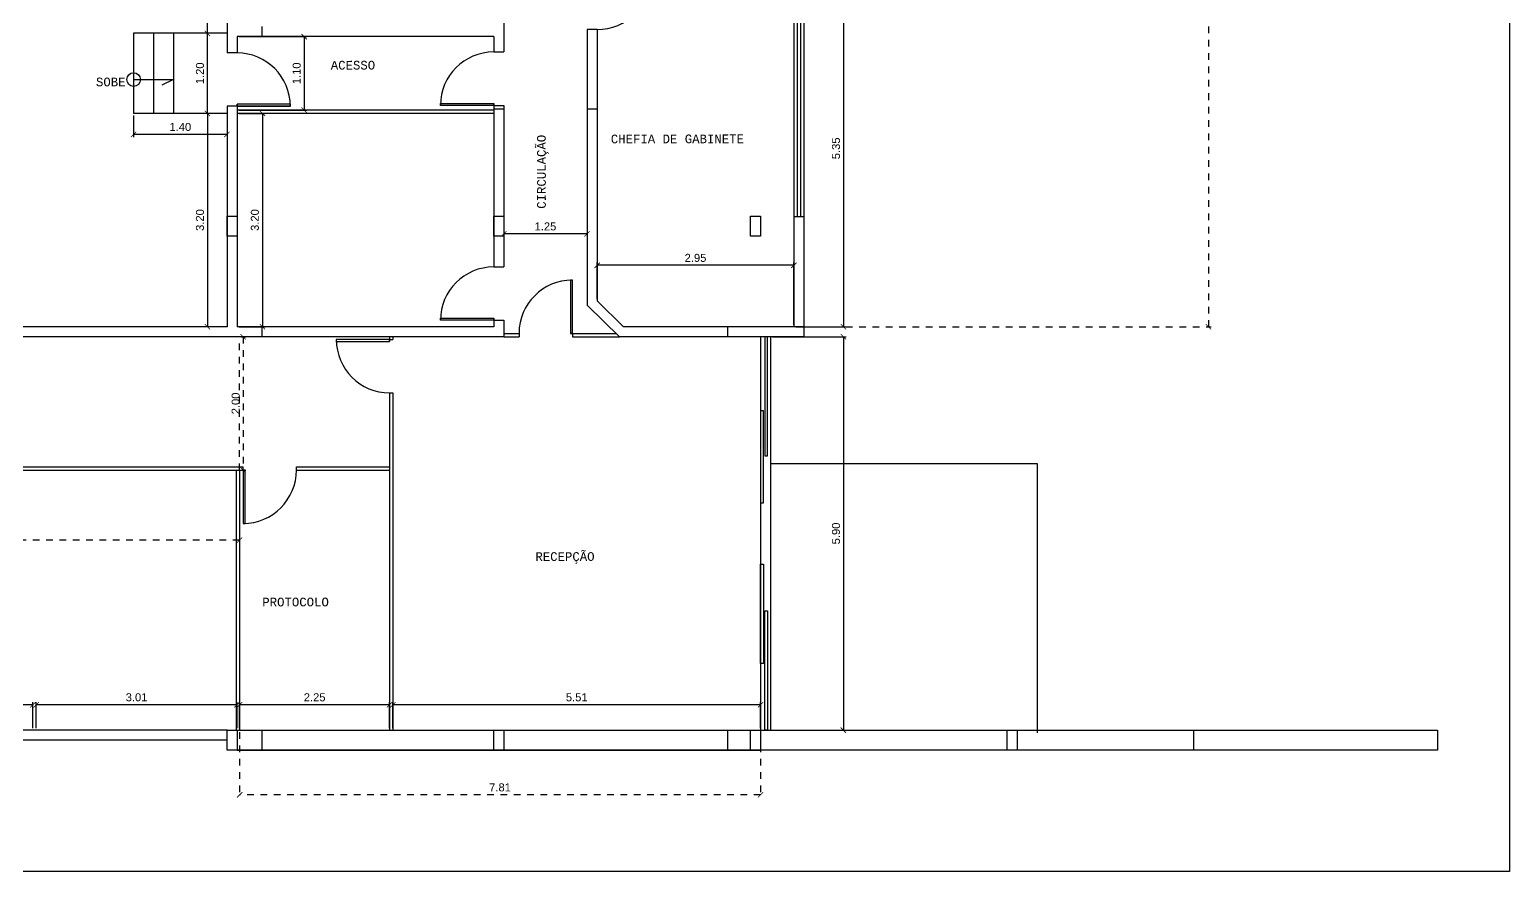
# Model space of a CAD drawing. Header units: millimetres. Extents: x 1209.1 to 1255.1, y 952.5 to 977.9.
# Drawn here: x 1232.86 to 1255.05, y 952.5 to 965.12 of the extents above; entities that cross this region are included whole.
import ezdxf

# ---------------------------------------------------------------- set-up
doc = ezdxf.new("R2010")
doc.units = ezdxf.units.MM
doc.header["$LTSCALE"] = 0.05
doc.linetypes.add('HIDDEN', pattern=[9.525, 6.35, -3.175])
doc.layers.add('01', color=1, linetype='Continuous')
doc.layers.add('TEXTO 2', color=2, linetype='Continuous')
doc.styles.get("Standard").update_dxf_attribs({"font": 'arial.ttf'})
doc.dimstyles.new('1_50', dxfattribs={"dimtxt": 0.12, "dimasz": 0.08, "dimexe": 0.04, "dimexo": 0.03, "dimgap": 0.05, "dimtad": 1, "dimzin": 4, "dimdsep": 46, "dimtxsty": 'Standard', "dimblk": 'ARCHTICK', "dimcen": 0.1, "dimclrd": 1, "dimclre": 1, "dimclrt": 2, "dimadec": 0, "dimazin": 0, "dimtfac": 1, "dimtix": 1, "dimtmove": 0, "dimatfit": 3, "dimldrblk": 'ARCHTICK', "dimfxl": 0.04, "dimtolj": 1, "dimtzin": 0, "dimarcsym": 0})
pattern_1 = [(0, (0, 0), (0, 6.985), [5.08, -1.905]), (90, (0, 0), (-6.985, 4e-16), [5.08, -1.905])]

# ---------------------------------------------------------------- blocks, each defined once
blk = doc.blocks.new('_ArchTick')
at = {"color": 0, "linetype": 'ByBlock', "const_width": 0.15}
blk.add_lwpolyline([(-0.5, -0.5), (0.5, 0.5)], dxfattribs=at)
blk = doc.blocks.new('*D25')
at = {"layer": '01', "color": 1, "linetype": 'Continuous', "lineweight": -2, "ltscale": 0.5, "transparency": 16777216}
for p, q in [((1244.353, 966.018), (1245.106, 966.018)), ((1245.066, 966.018), (1245.066, 960.668)), ((1244.353, 960.668), (1245.106, 960.668))]:
    blk.add_line(p, q, dxfattribs=at)
at = {"layer": 'DEFPOINTS', "color": 0, "linetype": 'Continuous', "ltscale": 0.5, "transparency": 16777216}
for p in [(1244.323, 966.018), (1244.323, 960.668), (1245.066, 960.668)]:
    blk.add_point(p, dxfattribs=at)
at = {"layer": '01', "color": 1, "linetype": 'Continuous', "lineweight": -2, "ltscale": 0.5, "transparency": 16777216, "xscale": 0.08, "yscale": 0.08, "zscale": 0.08}
for p, rotation in [((1245.066, 966.018), 90), ((1245.066, 960.668), 270)]:
    blk.add_blockref('_ArchTick', p, dxfattribs=dict(at, rotation=rotation))
at = {"layer": '01', "color": 2, "linetype": 'Continuous', "ltscale": 0.5, "transparency": 16777216, "insert": (1244.955, 963.343), "char_height": 0.12, "attachment_point": 5, "rotation": 90}
blk.add_mtext('\\A1;5.35', dxfattribs=at)
blk = doc.blocks.new('*D26')
at = {"layer": '01', "color": 1, "linetype": 'Continuous', "lineweight": -2, "ltscale": 0.5, "transparency": 16777216}
for p, q in [((1244.003, 960.518), (1245.106, 960.518)), ((1245.066, 960.518), (1245.066, 954.618)), ((1244.003, 954.618), (1245.106, 954.618))]:
    blk.add_line(p, q, dxfattribs=at)
at = {"layer": 'DEFPOINTS', "color": 0, "linetype": 'Continuous', "ltscale": 0.5, "transparency": 16777216}
for p in [(1243.973, 960.518), (1243.973, 954.618), (1245.066, 954.618)]:
    blk.add_point(p, dxfattribs=at)
at = {"layer": '01', "color": 1, "linetype": 'Continuous', "lineweight": -2, "ltscale": 0.5, "transparency": 16777216, "xscale": 0.08, "yscale": 0.08, "zscale": 0.08}
for p, rotation in [((1245.066, 960.518), 90), ((1245.066, 954.618), 270)]:
    blk.add_blockref('_ArchTick', p, dxfattribs=dict(at, rotation=rotation))
at = {"layer": '01', "color": 2, "linetype": 'Continuous', "ltscale": 0.5, "transparency": 16777216, "insert": (1244.955, 957.568), "char_height": 0.12, "attachment_point": 5, "rotation": 90}
blk.add_mtext('\\A1;5.90', dxfattribs=at)
blk = doc.blocks.new('*D27')
at = {"color": 1, "lineweight": -2, "transparency": 16777216}
for p, q in [((1241.373, 961.087), (1241.373, 961.629)), ((1244.323, 961.589), (1241.373, 961.589)), ((1244.323, 960.698), (1244.323, 961.629))]:
    blk.add_line(p, q, dxfattribs=at)
at = {"layer": 'DEFPOINTS', "color": 0, "transparency": 16777216}
for p in [(1241.373, 961.589), (1241.373, 961.057), (1244.323, 960.668)]:
    blk.add_point(p, dxfattribs=at)
at = {"color": 1, "lineweight": -2, "transparency": 16777216, "xscale": 0.08, "yscale": 0.08, "zscale": 0.08, "rotation": 180}
blk.add_blockref('_ArchTick', (1241.373, 961.589), dxfattribs=at)
at = {"color": 1, "lineweight": -2, "transparency": 16777216, "xscale": 0.08, "yscale": 0.08, "zscale": 0.08}
blk.add_blockref('_ArchTick', (1244.323, 961.589), dxfattribs=at)
at = {"color": 2, "transparency": 16777216, "insert": (1242.848, 961.7), "char_height": 0.12, "attachment_point": 5}
blk.add_mtext('\\A1;2.95', dxfattribs=at)
blk = doc.blocks.new('*D28')
at = {"color": 1, "lineweight": -2, "transparency": 16777216}
for p, q in [((1239.973, 963.029), (1239.973, 962.021)), ((1241.223, 963.029), (1241.223, 962.021)), ((1241.223, 962.061), (1239.973, 962.061))]:
    blk.add_line(p, q, dxfattribs=at)
at = {"layer": 'DEFPOINTS', "color": 0, "transparency": 16777216}
for p in [(1239.973, 963.059), (1241.223, 963.059), (1239.973, 962.061)]:
    blk.add_point(p, dxfattribs=at)
at = {"color": 1, "lineweight": -2, "transparency": 16777216, "xscale": 0.08, "yscale": 0.08, "zscale": 0.08, "rotation": 180}
blk.add_blockref('_ArchTick', (1239.973, 962.061), dxfattribs=at)
at = {"color": 1, "lineweight": -2, "transparency": 16777216, "xscale": 0.08, "yscale": 0.08, "zscale": 0.08}
blk.add_blockref('_ArchTick', (1241.223, 962.061), dxfattribs=at)
at = {"color": 2, "transparency": 16777216, "insert": (1240.598, 962.172), "char_height": 0.12, "attachment_point": 5}
blk.add_mtext('\\A1;1.25', dxfattribs=at)
blk = doc.blocks.new('*D29')
at = {"color": 1, "lineweight": -2, "transparency": 16777216}
for p, q in [((1236.003, 963.868), (1236.393, 963.868)), ((1236.353, 963.868), (1236.353, 960.668)), ((1236.003, 960.668), (1236.393, 960.668))]:
    blk.add_line(p, q, dxfattribs=at)
at = {"layer": 'DEFPOINTS', "color": 0, "transparency": 16777216}
for p in [(1235.973, 963.868), (1235.973, 960.668), (1236.353, 960.668)]:
    blk.add_point(p, dxfattribs=at)
at = {"color": 1, "lineweight": -2, "transparency": 16777216, "xscale": 0.08, "yscale": 0.08, "zscale": 0.08}
for p, rotation in [((1236.353, 963.868), 90), ((1236.353, 960.668), 270)]:
    blk.add_blockref('_ArchTick', p, dxfattribs=dict(at, rotation=rotation))
at = {"color": 2, "transparency": 16777216, "insert": (1236.241, 962.268), "char_height": 0.12, "attachment_point": 5, "rotation": 90}
blk.add_mtext('\\A1;3.20', dxfattribs=at)
blk = doc.blocks.new('*D30')
at = {"color": 1, "lineweight": -2, "transparency": 16777216}
for p, q in [((1236.003, 965.018), (1237.019, 965.018)), ((1236.979, 965.018), (1236.979, 963.918)), ((1236.003, 963.918), (1237.019, 963.918))]:
    blk.add_line(p, q, dxfattribs=at)
at = {"layer": 'DEFPOINTS', "color": 0, "transparency": 16777216}
for p in [(1235.973, 965.018), (1235.973, 963.918), (1236.979, 963.918)]:
    blk.add_point(p, dxfattribs=at)
at = {"color": 1, "lineweight": -2, "transparency": 16777216, "xscale": 0.08, "yscale": 0.08, "zscale": 0.08}
for p, rotation in [((1236.979, 965.018), 90), ((1236.979, 963.918), 270)]:
    blk.add_blockref('_ArchTick', p, dxfattribs=dict(at, rotation=rotation))
at = {"color": 2, "transparency": 16777216, "insert": (1236.868, 964.468), "char_height": 0.12, "attachment_point": 5, "rotation": 90}
blk.add_mtext('\\A1;1.10', dxfattribs=at)
blk = doc.blocks.new('*D34')
at = {"color": 1, "lineweight": -2, "transparency": 16777216}
for p, q in [((1235.793, 963.868), (1235.489, 963.868)), ((1235.529, 963.868), (1235.529, 960.668)), ((1235.793, 960.668), (1235.489, 960.668))]:
    blk.add_line(p, q, dxfattribs=at)
at = {"layer": 'DEFPOINTS', "color": 0, "transparency": 16777216}
for p in [(1235.823, 963.868), (1235.529, 960.668), (1235.823, 960.668)]:
    blk.add_point(p, dxfattribs=at)
at = {"color": 1, "lineweight": -2, "transparency": 16777216, "xscale": 0.08, "yscale": 0.08, "zscale": 0.08}
for p, rotation in [((1235.529, 963.868), 90), ((1235.529, 960.668), 270)]:
    blk.add_blockref('_ArchTick', p, dxfattribs=dict(at, rotation=rotation))
at = {"color": 2, "transparency": 16777216, "insert": (1235.418, 962.268), "char_height": 0.12, "attachment_point": 5, "rotation": 90}
blk.add_mtext('\\A1;3.20', dxfattribs=at)
blk = doc.blocks.new('*D40')
at = {"color": 1, "lineweight": -2, "transparency": 16777216}
for p, q in [((1236.049, 960.518), (1229.427, 960.518)), ((1229.467, 960.518), (1229.467, 958.668)), ((1230.393, 958.668), (1229.427, 958.668))]:
    blk.add_line(p, q, dxfattribs=at)
at = {"layer": 'DEFPOINTS', "color": 0, "transparency": 16777216}
for p in [(1236.079, 960.518), (1229.467, 958.668), (1230.423, 958.668)]:
    blk.add_point(p, dxfattribs=at)
at = {"color": 1, "lineweight": -2, "transparency": 16777216, "xscale": 0.08, "yscale": 0.08, "zscale": 0.08}
for p, rotation in [((1229.467, 960.518), 90), ((1229.467, 958.668), 270)]:
    blk.add_blockref('_ArchTick', p, dxfattribs=dict(at, rotation=rotation))
at = {"color": 2, "transparency": 16777216, "insert": (1229.356, 959.593), "char_height": 0.12, "attachment_point": 5, "rotation": 90}
blk.add_mtext('\\A1;1.85', dxfattribs=at)
blk = doc.blocks.new('*D41')
at = {"color": 1, "lineweight": -2, "transparency": 16777216}
for p, q in [((1238.312, 954.648), (1238.312, 955.04)), ((1243.823, 954.648), (1243.823, 955.04)), ((1243.823, 955), (1238.312, 955))]:
    blk.add_line(p, q, dxfattribs=at)
at = {"layer": 'DEFPOINTS', "color": 0, "transparency": 16777216}
for p in [(1238.312, 955), (1238.312, 954.618), (1243.823, 954.618)]:
    blk.add_point(p, dxfattribs=at)
at = {"color": 1, "lineweight": -2, "transparency": 16777216, "xscale": 0.08, "yscale": 0.08, "zscale": 0.08, "rotation": 180}
blk.add_blockref('_ArchTick', (1238.312, 955), dxfattribs=at)
at = {"color": 1, "lineweight": -2, "transparency": 16777216, "xscale": 0.08, "yscale": 0.08, "zscale": 0.08}
blk.add_blockref('_ArchTick', (1243.823, 955), dxfattribs=at)
at = {"color": 2, "transparency": 16777216, "insert": (1241.067, 955.111), "char_height": 0.12, "attachment_point": 5}
blk.add_mtext('\\A1;5.51', dxfattribs=at)
blk = doc.blocks.new('*D42')
at = {"color": 1, "lineweight": -2, "transparency": 16777216}
for p, q in [((1236.012, 954.648), (1236.012, 955.04)), ((1238.262, 954.648), (1238.262, 955.04)), ((1238.262, 955), (1236.012, 955))]:
    blk.add_line(p, q, dxfattribs=at)
at = {"layer": 'DEFPOINTS', "color": 0, "transparency": 16777216}
for p in [(1236.012, 955), (1236.012, 954.618), (1238.262, 954.618)]:
    blk.add_point(p, dxfattribs=at)
at = {"color": 1, "lineweight": -2, "transparency": 16777216, "xscale": 0.08, "yscale": 0.08, "zscale": 0.08, "rotation": 180}
blk.add_blockref('_ArchTick', (1236.012, 955), dxfattribs=at)
at = {"color": 1, "lineweight": -2, "transparency": 16777216, "xscale": 0.08, "yscale": 0.08, "zscale": 0.08}
blk.add_blockref('_ArchTick', (1238.262, 955), dxfattribs=at)
at = {"color": 2, "transparency": 16777216, "insert": (1237.137, 955.111), "char_height": 0.12, "attachment_point": 5}
blk.add_mtext('\\A1;2.25', dxfattribs=at)
blk = doc.blocks.new('*D43')
at = {"color": 1, "lineweight": -2, "transparency": 16777216}
for p, q in [((1232.962, 954.648), (1232.962, 955.04)), ((1235.973, 954.648), (1235.973, 955.04)), ((1235.973, 955), (1232.962, 955))]:
    blk.add_line(p, q, dxfattribs=at)
at = {"layer": 'DEFPOINTS', "color": 0, "transparency": 16777216}
for p in [(1232.962, 955), (1232.962, 954.618), (1235.973, 954.618)]:
    blk.add_point(p, dxfattribs=at)
at = {"color": 1, "lineweight": -2, "transparency": 16777216, "xscale": 0.08, "yscale": 0.08, "zscale": 0.08, "rotation": 180}
blk.add_blockref('_ArchTick', (1232.962, 955), dxfattribs=at)
at = {"color": 1, "lineweight": -2, "transparency": 16777216, "xscale": 0.08, "yscale": 0.08, "zscale": 0.08}
blk.add_blockref('_ArchTick', (1235.973, 955), dxfattribs=at)
at = {"color": 2, "transparency": 16777216, "insert": (1234.467, 955.111), "char_height": 0.12, "attachment_point": 5}
blk.add_mtext('\\A1;3.01', dxfattribs=at)
blk = doc.blocks.new('*D44')
at = {"color": 1, "lineweight": -2, "transparency": 16777216}
for p, q in [((1227.873, 954.648), (1227.873, 955.04)), ((1232.912, 954.648), (1232.912, 955.04)), ((1232.912, 955), (1227.873, 955))]:
    blk.add_line(p, q, dxfattribs=at)
at = {"layer": 'DEFPOINTS', "color": 0, "transparency": 16777216}
for p in [(1227.873, 955), (1227.873, 954.618), (1232.912, 954.618)]:
    blk.add_point(p, dxfattribs=at)
at = {"color": 1, "lineweight": -2, "transparency": 16777216, "xscale": 0.08, "yscale": 0.08, "zscale": 0.08, "rotation": 180}
blk.add_blockref('_ArchTick', (1227.873, 955), dxfattribs=at)
at = {"color": 1, "lineweight": -2, "transparency": 16777216, "xscale": 0.08, "yscale": 0.08, "zscale": 0.08}
blk.add_blockref('_ArchTick', (1232.912, 955), dxfattribs=at)
at = {"color": 2, "transparency": 16777216, "insert": (1230.392, 955.111), "char_height": 0.12, "attachment_point": 5}
blk.add_mtext('\\A1;5.04', dxfattribs=at)
blk = doc.blocks.new('*D66')
at = {"color": 1, "lineweight": -2, "transparency": 16777216}
for p, q in [((1235.793, 965.068), (1235.489, 965.068)), ((1235.529, 963.868), (1235.529, 965.068)), ((1235.793, 963.868), (1235.489, 963.868))]:
    blk.add_line(p, q, dxfattribs=at)
at = {"layer": 'DEFPOINTS', "color": 0, "transparency": 16777216}
for p in [(1235.529, 965.068), (1235.823, 965.068), (1235.823, 963.868)]:
    blk.add_point(p, dxfattribs=at)
at = {"color": 1, "lineweight": -2, "transparency": 16777216, "xscale": 0.08, "yscale": 0.08, "zscale": 0.08}
for p, rotation in [((1235.529, 965.068), 90), ((1235.529, 963.868), 270)]:
    blk.add_blockref('_ArchTick', p, dxfattribs=dict(at, rotation=rotation))
at = {"color": 2, "transparency": 16777216, "insert": (1235.418, 964.468), "char_height": 0.12, "attachment_point": 5, "rotation": 90}
blk.add_mtext('\\A1;1.20', dxfattribs=at)
blk = doc.blocks.new('*D67')
at = {"color": 1, "lineweight": -2, "transparency": 16777216}
for p, q in [((1235.793, 968.768), (1235.489, 968.768)), ((1235.529, 965.068), (1235.529, 968.768)), ((1235.793, 965.068), (1235.489, 965.068))]:
    blk.add_line(p, q, dxfattribs=at)
at = {"layer": 'DEFPOINTS', "color": 0, "transparency": 16777216}
for p in [(1235.529, 968.768), (1235.823, 968.768), (1235.823, 965.068)]:
    blk.add_point(p, dxfattribs=at)
at = {"color": 1, "lineweight": -2, "transparency": 16777216, "xscale": 0.08, "yscale": 0.08, "zscale": 0.08}
for p, rotation in [((1235.529, 968.768), 90), ((1235.529, 965.068), 270)]:
    blk.add_blockref('_ArchTick', p, dxfattribs=dict(at, rotation=rotation))
at = {"color": 2, "transparency": 16777216, "insert": (1235.418, 966.918), "char_height": 0.12, "attachment_point": 5, "rotation": 90}
blk.add_mtext('\\A1;3.70', dxfattribs=at)
blk = doc.blocks.new('*D68')
at = {"color": 1, "lineweight": -2, "transparency": 16777216}
for p, q in [((1234.423, 963.838), (1234.423, 963.512)), ((1235.823, 963.838), (1235.823, 963.512)), ((1235.823, 963.552), (1234.423, 963.552))]:
    blk.add_line(p, q, dxfattribs=at)
at = {"layer": 'DEFPOINTS', "color": 0, "transparency": 16777216}
for p in [(1234.423, 963.868), (1235.823, 963.868), (1234.423, 963.552)]:
    blk.add_point(p, dxfattribs=at)
at = {"color": 1, "lineweight": -2, "transparency": 16777216, "xscale": 0.08, "yscale": 0.08, "zscale": 0.08, "rotation": 180}
blk.add_blockref('_ArchTick', (1234.423, 963.552), dxfattribs=at)
at = {"color": 1, "lineweight": -2, "transparency": 16777216, "xscale": 0.08, "yscale": 0.08, "zscale": 0.08}
blk.add_blockref('_ArchTick', (1235.823, 963.552), dxfattribs=at)
at = {"color": 2, "transparency": 16777216, "insert": (1235.123, 963.663), "char_height": 0.12, "attachment_point": 5}
blk.add_mtext('\\A1;1.40', dxfattribs=at)
blk = doc.blocks.new('*D75')
at = {"color": 1, "linetype": 'HIDDEN', "lineweight": -2, "ltscale": 0.05, "transparency": 16777216}
for p, q in [((1244.503, 974.968), (1250.578, 974.968)), ((1250.538, 974.968), (1250.538, 960.668)), ((1244.503, 960.668), (1250.578, 960.668))]:
    blk.add_line(p, q, dxfattribs=at)
at = {"layer": 'DEFPOINTS', "color": 0, "linetype": 'HIDDEN', "ltscale": 0.05, "transparency": 16777216}
for p in [(1244.473, 974.968), (1244.473, 960.668), (1250.538, 960.668)]:
    blk.add_point(p, dxfattribs=at)
at = {"color": 1, "linetype": 'HIDDEN', "lineweight": -2, "ltscale": 0.05, "transparency": 16777216, "xscale": 0.08, "yscale": 0.08, "zscale": 0.08}
for p, rotation in [((1250.538, 974.968), 90), ((1250.538, 960.668), 270)]:
    blk.add_blockref('_ArchTick', p, dxfattribs=dict(at, rotation=rotation))
at = {"color": 2, "linetype": 'HIDDEN', "ltscale": 0.05, "transparency": 16777216, "insert": (1250.427, 967.818), "char_height": 0.12, "attachment_point": 5, "rotation": 90}
blk.add_mtext('\\A1;14.30', dxfattribs=at)
blk = doc.blocks.new('*D83')
at = {"color": 1, "linetype": 'HIDDEN', "lineweight": -2, "ltscale": 0.05, "transparency": 16777216}
for p, q in [((1236.012, 954.588), (1236.012, 953.609)), ((1243.823, 954.588), (1243.823, 953.609)), ((1243.823, 953.649), (1236.012, 953.649))]:
    blk.add_line(p, q, dxfattribs=at)
at = {"layer": 'DEFPOINTS', "color": 0, "linetype": 'HIDDEN', "ltscale": 0.05, "transparency": 16777216}
for p in [(1236.012, 954.618), (1243.823, 954.618), (1236.012, 953.649)]:
    blk.add_point(p, dxfattribs=at)
at = {"color": 1, "linetype": 'HIDDEN', "lineweight": -2, "ltscale": 0.05, "transparency": 16777216, "xscale": 0.08, "yscale": 0.08, "zscale": 0.08, "rotation": 180}
blk.add_blockref('_ArchTick', (1236.012, 953.649), dxfattribs=at)
at = {"color": 1, "linetype": 'HIDDEN', "lineweight": -2, "ltscale": 0.05, "transparency": 16777216, "xscale": 0.08, "yscale": 0.08, "zscale": 0.08}
blk.add_blockref('_ArchTick', (1243.823, 953.649), dxfattribs=at)
at = {"color": 2, "linetype": 'HIDDEN', "ltscale": 0.05, "transparency": 16777216, "insert": (1239.917, 953.76), "char_height": 0.12, "attachment_point": 5}
blk.add_mtext('\\A1;7.81', dxfattribs=at)
blk = doc.blocks.new('*D84')
at = {"color": 1, "linetype": 'HIDDEN', "lineweight": -2, "ltscale": 0.05, "transparency": 16777216}
for p, q in [((1220.073, 958.488), (1220.073, 957.428)), ((1236.012, 958.488), (1236.012, 957.428)), ((1236.012, 957.468), (1220.073, 957.468))]:
    blk.add_line(p, q, dxfattribs=at)
at = {"layer": 'DEFPOINTS', "color": 0, "linetype": 'HIDDEN', "ltscale": 0.05, "transparency": 16777216}
for p in [(1220.073, 958.518), (1236.012, 958.518), (1220.073, 957.468)]:
    blk.add_point(p, dxfattribs=at)
at = {"color": 1, "linetype": 'HIDDEN', "lineweight": -2, "ltscale": 0.05, "transparency": 16777216, "xscale": 0.08, "yscale": 0.08, "zscale": 0.08, "rotation": 180}
blk.add_blockref('_ArchTick', (1220.073, 957.468), dxfattribs=at)
at = {"color": 1, "linetype": 'HIDDEN', "lineweight": -2, "ltscale": 0.05, "transparency": 16777216, "xscale": 0.08, "yscale": 0.08, "zscale": 0.08}
blk.add_blockref('_ArchTick', (1236.012, 957.468), dxfattribs=at)
at = {"color": 2, "linetype": 'HIDDEN', "ltscale": 0.05, "transparency": 16777216, "insert": (1228.042, 957.58), "char_height": 0.12, "attachment_point": 5}
blk.add_mtext('\\A1;15.94', dxfattribs=at)
blk = doc.blocks.new('*D85')
at = {"color": 1, "linetype": 'HIDDEN', "lineweight": -2, "ltscale": 0.05, "transparency": 16777216}
for p, q in [((1236.042, 960.518), (1236.104, 960.518)), ((1236.064, 960.518), (1236.064, 958.518)), ((1236.042, 958.518), (1236.104, 958.518))]:
    blk.add_line(p, q, dxfattribs=at)
at = {"layer": 'DEFPOINTS', "color": 0, "linetype": 'HIDDEN', "ltscale": 0.05, "transparency": 16777216}
for p in [(1236.012, 960.518), (1236.012, 958.518), (1236.064, 958.518)]:
    blk.add_point(p, dxfattribs=at)
at = {"color": 1, "linetype": 'HIDDEN', "lineweight": -2, "ltscale": 0.05, "transparency": 16777216, "xscale": 0.08, "yscale": 0.08, "zscale": 0.08}
for p, rotation in [((1236.064, 960.518), 90), ((1236.064, 958.518), 270)]:
    blk.add_blockref('_ArchTick', p, dxfattribs=dict(at, rotation=rotation))
at = {"color": 2, "linetype": 'HIDDEN', "ltscale": 0.05, "transparency": 16777216, "insert": (1235.953, 959.518), "char_height": 0.12, "attachment_point": 5, "rotation": 90}
blk.add_mtext('\\A1;2.00', dxfattribs=at)

msp = doc.modelspace()

# ---------------------------------------------------------------- hatches: boundary and pattern name
h = msp.add_hatch()
h.set_pattern_fill('ANGLE', color=256)
h.set_pattern_definition(pattern_1)
h.paths.add_polyline_path([(1221.573, 971.118), (1221.073, 971.118), (1221.073, 974.818), (1221.405, 974.818), (1221.405, 974.968), (1220.923, 974.968), (1220.923, 971.118), (1218.923, 971.118), (1218.923, 970.418), (1219.073, 970.418), (1219.073, 970.968), (1221.423, 970.968), (1221.423, 968.297), (1221.573, 968.297)])
h.paths.add_polyline_path([(1220.127, 966.768), (1219.073, 966.768), (1219.073, 968.113), (1219.073, 968.951), (1218.923, 968.951), (1218.923, 966.618), (1219.923, 966.618), (1219.923, 964.318), (1220.073, 964.318), (1220.073, 966.618), (1220.127, 966.618)])
h.paths.add_polyline_path([(1221.573, 967.534), (1221.423, 967.534), (1221.423, 966.768), (1220.927, 966.768), (1220.927, 966.618), (1221.573, 966.618)])
h.paths.add_polyline_path([(1224.897, 974.968), (1224.023, 974.968), (1224.023, 974.818), (1224.897, 974.818)])
h.paths.add_polyline_path([(1223.873, 974.968), (1223.605, 974.968), (1223.605, 974.818), (1223.873, 974.818)])
h.paths.add_polyline_path([(1227.823, 974.968), (1227.097, 974.968), (1227.097, 974.818), (1227.823, 974.818)])
h.paths.add_polyline_path([(1228.977, 974.968), (1227.973, 974.968), (1227.973, 974.818), (1228.977, 974.818)])
h.paths.add_polyline_path([(1231.773, 974.968), (1231.177, 974.968), (1231.177, 974.818), (1231.773, 974.818)])
h.paths.add_polyline_path([(1232.87, 974.968), (1231.923, 974.968), (1231.923, 974.818), (1232.87, 974.818)])
h.paths.add_polyline_path([(1235.823, 974.968), (1235.07, 974.968), (1235.07, 974.818), (1235.823, 974.818)])
h.paths.add_polyline_path([(1238.019, 974.968), (1235.973, 974.968), (1235.973, 974.818), (1237.773, 974.818), (1237.773, 973.981), (1237.923, 973.981), (1237.923, 974.818), (1238.019, 974.818)])
h.paths.add_polyline_path([(1235.973, 973.46), (1238.952, 972.493), (1238.998, 972.636), (1237.923, 972.985), (1237.923, 973.181), (1237.773, 973.181), (1237.773, 973.034), (1235.973, 973.618), (1235.973, 974.818), (1235.823, 974.818), (1235.823, 971.068), (1235.973, 971.068)])
h.paths.add_polyline_path([(1235.973, 970.768), (1235.823, 970.768), (1235.823, 964.774), (1235.973, 964.774), (1235.973, 965.018), (1239.823, 965.018), (1239.823, 964.788), (1239.973, 964.788), (1239.973, 965.218), (1239.823, 965.218), (1239.823, 965.168), (1235.973, 965.168)])
h.paths.add_polyline_path([(1239.973, 970.768), (1239.823, 970.768), (1239.823, 966.018), (1239.973, 966.018), (1240.074, 966.018), (1240.074, 966.168), (1239.973, 966.168)])
h.paths.add_polyline_path([(1239.973, 973.947), (1239.823, 973.947), (1239.823, 971.068), (1239.973, 971.068)])
h = msp.add_hatch()
h.set_pattern_fill('ANGLE', color=256)
h.set_pattern_definition(pattern_1)
h.paths.add_polyline_path([(1239.823, 974.968), (1238.819, 974.968), (1238.819, 974.818), (1239.823, 974.818)])
h.paths.add_polyline_path([(1243.673, 974.968), (1239.973, 974.968), (1239.973, 974.818), (1243.673, 974.818)])
h.paths.add_polyline_path([(1244.473, 974.968), (1243.823, 974.968), (1243.823, 974.818), (1244.323, 974.818), (1244.323, 970.768), (1244.473, 970.768)])
h.paths.add_polyline_path([(1244.473, 966.968), (1244.323, 966.968), (1244.323, 966.168), (1244.208, 966.168), (1244.208, 966.018), (1244.323, 966.018), (1244.323, 965.329), (1244.473, 965.329)])
h.paths.add_polyline_path([(1243.408, 966.168), (1240.874, 966.168), (1240.874, 966.018), (1241.223, 966.018), (1241.223, 965.924), (1241.373, 965.924), (1241.373, 966.018), (1243.408, 966.018)])
h.paths.add_polyline_path([(1239.973, 963.988), (1239.823, 963.988), (1239.823, 962.324), (1239.973, 962.324)])
h.paths.add_polyline_path([(1241.373, 965.124), (1241.223, 965.124), (1241.223, 960.994), (1241.706, 960.518), (1244.473, 960.518), (1244.473, 960.668), (1241.767, 960.668), (1241.373, 961.057)])
h.paths.add_polyline_path([(1244.473, 962.32), (1244.323, 962.32), (1244.323, 960.668), (1244.473, 960.668)], flags=17)
h.paths.add_polyline_path([(1239.973, 962.024), (1239.823, 962.024), (1239.823, 961.565), (1239.973, 961.565)], flags=17)
h.paths.add_polyline_path([(1239.973, 960.765), (1239.823, 960.765), (1239.823, 960.668), (1235.973, 960.668), (1235.973, 962.024), (1235.823, 962.024), (1235.823, 960.668), (1232.754, 960.668), (1232.754, 960.518), (1239.973, 960.518)])
h.paths.add_polyline_path([(1235.973, 963.974), (1235.823, 963.974), (1235.823, 962.324), (1235.973, 962.324)])
h = msp.add_hatch()
h.set_pattern_fill('ANGLE', color=256)
h.set_pattern_definition(pattern_1)
h.paths.add_polyline_path([(1231.954, 960.668), (1230.882, 960.668), (1230.882, 960.518), (1231.954, 960.518)])
h.paths.add_polyline_path([(1228.874, 960.668), (1226.706, 960.668), (1226.706, 960.518), (1228.874, 960.518)])
h.paths.add_polyline_path([(1224.699, 960.668), (1224.028, 960.668), (1224.028, 960.518), (1224.699, 960.518)])
h.paths.add_polyline_path([(1220.073, 962.718), (1216.948, 962.718), (1216.948, 962.568), (1219.923, 962.568), (1219.923, 958.818), (1220.073, 958.818)])
h.paths.add_polyline_path([(1215.973, 962.568), (1216.048, 962.568), (1216.048, 962.718), (1215.753, 962.718), (1215.753, 962.568), (1215.823, 962.568), (1215.823, 958.668), (1211.873, 958.668), (1211.873, 962.568), (1214.853, 962.568), (1214.853, 962.718), (1211.873, 962.718), (1211.873, 964.468), (1211.723, 964.468), (1211.723, 958.518), (1211.834, 958.518), (1211.873, 958.518), (1219.923, 958.518), (1219.923, 958.668), (1215.973, 958.668)])
h.paths.add_polyline_path([(1239.823, 954.618), (1235.973, 954.618), (1235.973, 954.318), (1239.823, 954.318)])
h.paths.add_polyline_path([(1243.673, 954.618), (1239.973, 954.618), (1239.973, 954.318), (1243.673, 954.318)])
h.paths.add_polyline_path([(1247.523, 954.618), (1243.823, 954.618), (1243.823, 954.318), (1247.523, 954.318)])
h.paths.add_polyline_path([(1253.973, 954.618), (1247.673, 954.618), (1247.673, 954.318), (1253.973, 954.318)])

# ---------------------------------------------------------------- linework, layer by layer
at = {"color": 4}
for p, q in [((1235.823, 975.118), (1235.823, 964.774)), ((1239.973, 965.218), (1239.973, 964.788)), ((1241.223, 965.124), (1241.223, 960.994)), ((1241.373, 965.124), (1241.223, 965.124)), ((1241.373, 965.124), (1241.373, 961.057)), ((1235.973, 965.018), (1235.973, 964.774)), ((1239.823, 965.018), (1235.973, 965.018)), ((1239.823, 965.018), (1239.823, 964.788)), ((1235.973, 964.774), (1235.823, 964.774)), ((1239.823, 964.788), (1239.973, 964.788)), ((1235.823, 963.974), (1235.823, 960.668)), ((1235.973, 963.974), (1235.823, 963.974)), ((1235.973, 964.004), (1235.973, 960.668)), ((1239.823, 964.018), (1239.823, 961.565)), ((1239.823, 963.988), (1239.973, 963.988)), ((1239.973, 963.988), (1239.973, 961.565)), ((1244.323, 962.32), (1244.473, 962.32)), ((1244.323, 962.32), (1244.323, 960.668)), ((1244.473, 962.32), (1244.473, 960.518)), ((1239.823, 961.565), (1239.973, 961.565)), ((1241.373, 961.057), (1241.767, 960.668)), ((1241.223, 960.994), (1241.706, 960.518)), ((1235.823, 960.668), (1232.754, 960.668)), ((1239.823, 960.668), (1235.973, 960.668)), ((1239.823, 960.795), (1239.823, 960.668)), ((1239.823, 960.765), (1239.973, 960.765)), ((1239.973, 960.765), (1239.973, 960.518)), ((1244.473, 960.668), (1241.767, 960.668)), ((1239.973, 960.518), (1232.754, 960.518)), ((1244.473, 960.518), (1241.706, 960.518)), ((1235.973, 954.318), (1243.823, 954.318))]:
    msp.add_line(p, q, dxfattribs=at)
for p, q in [((1234.423, 964.374), (1235.023, 964.374)), ((1235.023, 964.374), (1234.847, 964.292)), ((1238.262, 960.476), (1238.312, 960.476)), ((1241.002, 960.568), (1241.002, 960.518)), ((1238.262, 959.676), (1238.312, 959.676)), ((1236.064, 958.518), (1236.064, 958.568)), ((1236.864, 958.518), (1236.864, 958.568))]:
    msp.add_line(p, q)
at = {"linetype": 'HIDDEN', "ltscale": 0.05}
msp.add_line((1236.012, 958.518), (1236.012, 960.518), dxfattribs=at)
msp.add_lwpolyline([(1209.087, 977.903), (1255.052, 977.903), (1255.052, 952.501), (1209.087, 952.501)], close=True)
at = {"color": 4}
for points in [[(1235.823, 962.324), (1235.973, 962.324), (1235.973, 962.024), (1235.823, 962.024)], [(1239.823, 962.324), (1239.973, 962.324), (1239.973, 962.024), (1239.823, 962.024)], [(1243.673, 962.324), (1243.823, 962.324), (1243.823, 962.024), (1243.673, 962.024)], [(1235.823, 954.618), (1235.973, 954.618), (1235.973, 954.318), (1235.823, 954.318)], [(1235.823, 954.618), (1253.973, 954.618), (1253.973, 954.318), (1235.823, 954.318)], [(1239.823, 954.618), (1239.973, 954.618), (1239.973, 954.318), (1239.823, 954.318)], [(1243.673, 954.618), (1243.823, 954.618), (1243.823, 954.318), (1243.673, 954.318)], [(1247.523, 954.618), (1247.673, 954.618), (1247.673, 954.318), (1247.523, 954.318)]]:
    msp.add_lwpolyline(points, close=True, dxfattribs=at)
at = {"layer": '01', "color": 5, "linetype": 'Continuous', "ltscale": 0.5}
for p, q in [((1244.323, 965.329), (1244.323, 962.32)), ((1244.473, 965.329), (1244.473, 962.32))]:
    msp.add_line(p, q, dxfattribs=at)
at = {"layer": '01', "color": 3, "linetype": 'Continuous', "ltscale": 0.5}
for p, q in [((1244.373, 965.329), (1244.373, 962.32)), ((1244.423, 965.329), (1244.423, 962.32)), ((1239.823, 963.918), (1235.973, 963.918)), ((1239.823, 963.868), (1235.973, 963.868)), ((1238.262, 960.518), (1238.262, 960.446)), ((1238.312, 960.518), (1238.312, 960.476)), ((1239.973, 960.568), (1240.202, 960.568)), ((1239.973, 960.518), (1240.202, 960.518)), ((1240.202, 960.568), (1240.202, 960.518)), ((1240.972, 960.568), (1241.655, 960.568)), ((1241.002, 960.518), (1241.706, 960.518)), ((1238.262, 959.676), (1238.262, 954.618)), ((1238.312, 959.676), (1238.312, 954.618)), ((1231.275, 958.568), (1236.064, 958.568)), ((1231.275, 958.518), (1236.094, 958.518)), ((1235.962, 958.518), (1235.962, 954.618)), ((1236.012, 958.518), (1236.012, 954.618)), ((1236.864, 958.568), (1238.262, 958.568)), ((1236.864, 958.518), (1238.262, 958.518))]:
    msp.add_line(p, q, dxfattribs=at)
at = {"layer": '01', "linetype": 'Continuous', "ltscale": 0.5}
for p, q in [((1234.423, 965.068), (1234.423, 963.868)), ((1235.823, 965.068), (1234.423, 965.068)), ((1234.723, 965.068), (1234.723, 963.868)), ((1235.023, 965.068), (1235.023, 963.868)), ((1236.773, 963.974), (1235.923, 963.974)), ((1235.973, 963.974), (1235.973, 964.004)), ((1239.823, 963.988), (1239.823, 964.018)), ((1235.823, 963.868), (1234.423, 963.868)), ((1239.823, 960.765), (1239.823, 960.795)), ((1238.262, 960.476), (1238.262, 960.446)), ((1241.002, 960.568), (1240.972, 960.568)), ((1243.823, 960.518), (1243.823, 954.318)), ((1243.973, 960.518), (1243.973, 954.618)), ((1243.973, 958.618), (1247.973, 958.618)), ((1247.973, 958.618), (1247.973, 954.577)), ((1236.064, 958.518), (1236.094, 958.518)), ((1235.823, 954.618), (1209.087, 954.618)), ((1235.823, 954.468), (1231.923, 954.468))]:
    msp.add_line(p, q, dxfattribs=at)
at = {"layer": '01', "color": 3, "linetype": 'Continuous', "ltscale": 0.5}
for points in [[(1235.973, 963.974), (1236.773, 963.974), (1236.773, 964.004), (1235.973, 964.004), (1235.973, 963.974)], [(1239.823, 963.988), (1239.023, 963.988), (1239.023, 964.018), (1239.823, 964.018), (1239.823, 963.988)], [(1241.002, 960.568), (1241.002, 961.368), (1240.972, 961.368), (1240.972, 960.568), (1241.002, 960.568)], [(1239.823, 960.765), (1239.023, 960.765), (1239.023, 960.795), (1239.823, 960.795), (1239.823, 960.765)], [(1238.262, 960.476), (1237.462, 960.476), (1237.462, 960.446), (1238.262, 960.446), (1238.262, 960.476)], [(1236.064, 958.518), (1236.064, 957.718), (1236.094, 957.718), (1236.094, 958.518), (1236.064, 958.518)]]:
    msp.add_lwpolyline(points, dxfattribs=at)
for points in [[(1243.887, 958.73), (1243.93, 958.73), (1243.93, 960.518), (1243.887, 960.518)], [(1243.823, 958.026), (1243.866, 958.026), (1243.866, 959.409), (1243.823, 959.409)], [(1243.823, 957.109), (1243.866, 957.109), (1243.866, 955.618), (1243.823, 955.618)], [(1243.887, 956.406), (1243.93, 956.406), (1243.93, 954.618), (1243.887, 954.618)]]:
    msp.add_lwpolyline(points, close=True, dxfattribs=at)
at = {"layer": '01', "linetype": 'Continuous', "ltscale": 0.5}
msp.add_circle((1234.423, 964.374), 0.102, dxfattribs=at)
for centre, start, end in [((1241.373, 965.924), 270, 0), ((1235.973, 963.974), 0, 90), ((1239.823, 963.988), 90, 180), ((1239.823, 960.765), 90, 180), ((1241.002, 960.568), 90, 180), ((1238.262, 960.476), 180, 270), ((1236.064, 958.518), 270, 0)]:
    msp.add_arc(centre, 0.8, start, end, dxfattribs=at)

# ---------------------------------------------------------------- texts
at = {"layer": 'TEXTO 2', "color": 3, "char_height": 0.13092, "width": 1.94051, "attachment_point": 1}
for s, insert, rotation in [('{\\fConsolas|b0|i0|c0|p49;ACESSO}', (1237.379, 964.655), 0.0594), ('{\\fConsolas|b0|i0|c0|p49;SOBE}', (1233.858, 964.404), 0.0594), ('{\\fConsolas|b0|i0|c0|p49;CIRCULAÇÃO}', (1240.473, 962.437), 90.0594), ('{\\fConsolas|b0|i0|c0|p49;CHEFIA DE GABINETE}', (1241.578, 963.549), 0.0594), ('{\\fConsolas|b0|i0|c0|p49;RECEPÇÃO}', (1240.447, 957.287), 0.0594), ('{\\fConsolas|b0|i0|c0|p49;PROTOCOLO}', (1236.352, 956.605), 0.0594)]:
    msp.add_mtext(s, dxfattribs=dict(at, insert=insert, rotation=rotation))

# ---------------------------------------------------------------- dimensions: what is measured, and where the dimension line sits
at = {"linetype": 'HIDDEN', "ltscale": 0.05}
for base, p1, p2, picture, middle in [((1250.538, 960.668), (1244.473, 974.968), (1244.473, 960.668), '*D75', (1250.427, 967.818)), ((1236.064, 958.518), (1236.012, 960.518), (1236.012, 958.518), '*D85', (1235.953, 959.518))]:
    dim = msp.add_linear_dim(base=base, p1=p1, p2=p2, angle=90, dimstyle='1_50', dxfattribs=at)
    dim.commit()
    dim.dimension.update_dxf_attribs({"geometry": picture, "text_midpoint": middle})
for base, p1, p2, picture, middle in [((1235.529, 968.768), (1235.823, 965.068), (1235.823, 968.768), '*D67', (1235.418, 966.918)), ((1235.529, 965.068), (1235.823, 963.868), (1235.823, 965.068), '*D66', (1235.418, 964.468)), ((1236.979, 963.918), (1235.973, 965.018), (1235.973, 963.918), '*D30', (1236.868, 964.468)), ((1235.529, 960.668), (1235.823, 963.868), (1235.823, 960.668), '*D34', (1235.418, 962.268)), ((1236.353, 960.668), (1235.973, 963.868), (1235.973, 960.668), '*D29', (1236.241, 962.268)), ((1229.467, 958.668), (1236.079, 960.518), (1230.423, 958.668), '*D40', (1229.356, 959.593))]:
    dim = msp.add_linear_dim(base=base, p1=p1, p2=p2, angle=90, dimstyle='1_50')
    dim.commit()
    dim.dimension.update_dxf_attribs({"geometry": picture, "text_midpoint": middle})
for base, p1, p2, picture, middle in [((1234.423, 963.552), (1235.823, 963.868), (1234.423, 963.868), '*D68', (1235.123, 963.663)), ((1239.973, 962.061), (1241.223, 963.059), (1239.973, 963.059), '*D28', (1240.598, 962.172)), ((1241.373, 961.589), (1244.323, 960.668), (1241.373, 961.057), '*D27', (1242.848, 961.7)), ((1227.873, 955), (1232.912, 954.618), (1227.873, 954.618), '*D44', (1230.392, 955.111)), ((1232.962, 955), (1235.973, 954.618), (1232.962, 954.618), '*D43', (1234.467, 955.111)), ((1236.012, 955), (1238.262, 954.618), (1236.012, 954.618), '*D42', (1237.137, 955.111)), ((1238.312, 955), (1243.823, 954.618), (1238.312, 954.618), '*D41', (1241.067, 955.111))]:
    dim = msp.add_linear_dim(base=base, p1=p1, p2=p2, dimstyle='1_50')
    dim.commit()
    dim.dimension.update_dxf_attribs({"geometry": picture, "text_midpoint": middle})
for base, p1, p2, picture, middle in [((1220.073, 957.468), (1236.012, 958.518), (1220.073, 958.518), '*D84', (1228.042, 957.58)), ((1236.012, 953.649), (1243.823, 954.618), (1236.012, 954.618), '*D83', (1239.917, 953.76))]:
    dim = msp.add_linear_dim(base=base, p1=p1, p2=p2, dimstyle='1_50', dxfattribs=at)
    dim.commit()
    dim.dimension.update_dxf_attribs({"geometry": picture, "text_midpoint": middle})
at = {"layer": '01', "linetype": 'Continuous', "ltscale": 0.5}
for base, p1, p2, picture, middle in [((1245.066, 960.668), (1244.323, 966.018), (1244.323, 960.668), '*D25', (1244.955, 963.343)), ((1245.066, 954.618), (1243.973, 960.518), (1243.973, 954.618), '*D26', (1244.955, 957.568))]:
    dim = msp.add_linear_dim(base=base, p1=p1, p2=p2, angle=90, dimstyle='1_50', dxfattribs=at)
    dim.commit()
    dim.dimension.update_dxf_attribs({"geometry": picture, "text_midpoint": middle})

doc.saveas('drawing.dxf')
